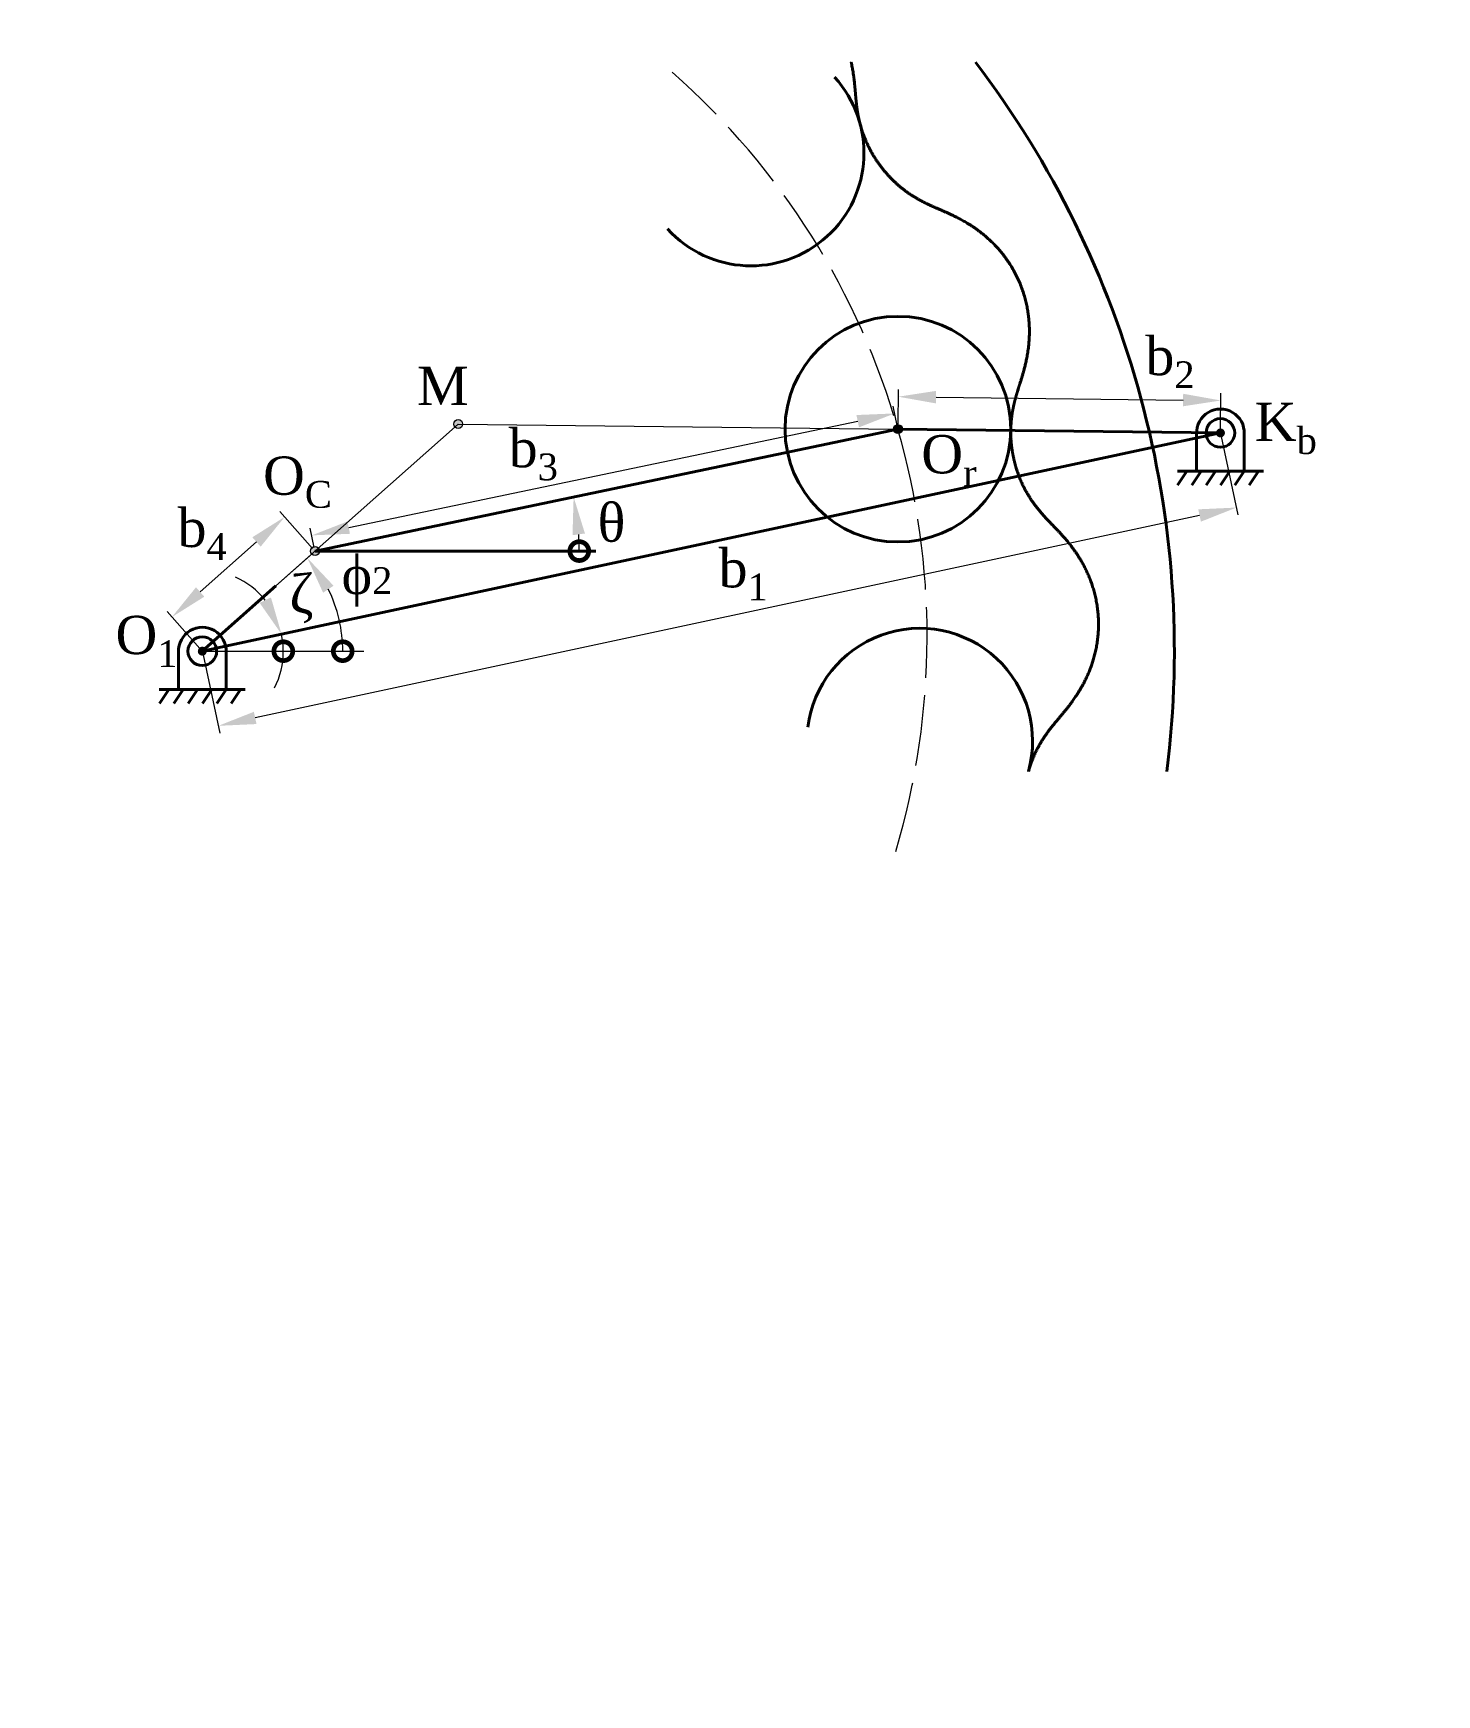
# Model space of a CAD drawing. Header units: millimetres. Extents: x -627 to 1823, y -1195 to 1759.
# Drawn here: x -106.7 to 131.5, y -507 to -224.9 of the extents above; entities that cross this region are included whole.
import ezdxf

# ---------------------------------------------------------------- set-up
doc = ezdxf.new("R2010")
doc.units = ezdxf.units.MM
doc.linetypes.add('ACAD_ISO02W100', pattern=[15, 12, -3])
doc.layers.add('DIM', color=7, linetype='Continuous', lineweight=20)
doc.layers.add('PROFILE', color=7, linetype='Continuous', lineweight=50)
doc.styles.get("Standard").update_dxf_attribs({"font": 'arial.ttf'})
doc.styles.add('可註解', font='arial.ttf')
doc.dimstyles.new('凸輪專題用', dxfattribs={"dimtxt": 2.5, "dimasz": 8, "dimexe": 1.25, "dimexo": 0.625, "dimtad": 1, "dimtxsty": 'Standard', "dimcen": 0, "dimadec": 0, "dimazin": 0, "dimtfac": 1, "dimtmove": 0, "dimatfit": 3, "dimfxl": 1, "dimarcsym": 0})

# ---------------------------------------------------------------- blocks, each defined once
blk = doc.blocks.new('_DotSmall')
at = {"color": 0, "linetype": 'ByBlock', "const_width": 0.5}
blk.add_lwpolyline([(-0.0625, 0, 1), (0.0625, 0, 1)], format="xyb", close=True, dxfattribs=at)
blk = doc.blocks.new('*D42')
at = {"layer": 'Defpoints', "color": 0, "transparency": 16777216}
for p in [(-285.69, -96.96), (-295.19, -112.41), (-317.58, -123.62), (-317.58, -123.62), (-189.58, -123.62)]:
    blk.add_point(p, dxfattribs=at)
at = {"layer": 'DIM', "color": 0, "lineweight": -2, "transparency": 16777216}
blk.add_arc((-317.58, -123.62), 25.04, 0, 25.2136, dxfattribs=at)
at = {"layer": 'DIM', "color": 0, "transparency": 16777216}
blk.add_solid([(-295.82, -113.53), (-294.03, -112.38), (-298.37, -107.56)], dxfattribs=at)
at = {"layer": 'DIM', "color": 0, "lineweight": -2, "transparency": 16777216, "xscale": 6.4, "yscale": 6.4, "zscale": 6.4, "rotation": 270}
blk.add_blockref('_DotSmall', (-292.54, -123.62), dxfattribs=at)
blk = doc.blocks.new('*D84')
at = {"layer": 'Defpoints', "color": 0, "transparency": 16777216}
for p in [(-297.41, -311.37), (-306.91, -326.82), (-329.3, -338.03), (-329.3, -338.03), (-201.3, -338.03)]:
    blk.add_point(p, dxfattribs=at)
at = {"layer": 'DIM', "color": 0, "lineweight": -2, "transparency": 16777216}
blk.add_arc((-329.3, -338.03), 25.04, 0, 25.2136, dxfattribs=at)
at = {"layer": 'DIM', "color": 0, "transparency": 16777216}
blk.add_solid([(-307.54, -327.93), (-305.74, -326.79), (-310.08, -321.96)], dxfattribs=at)
at = {"layer": 'DIM', "color": 0, "lineweight": -2, "transparency": 16777216, "xscale": 6.4, "yscale": 6.4, "zscale": 6.4, "rotation": 270.0000000000001}
blk.add_blockref('_DotSmall', (-304.26, -338.03), dxfattribs=at)
blk = doc.blocks.new('*D86')
at = {"layer": 'Defpoints', "color": 0, "transparency": 16777216}
for p in [(-273.09, -291.04), (-264.25, -297.61), (-297.41, -311.37), (-297.41, -311.37), (-199.5, -332.51)]:
    blk.add_point(p, dxfattribs=at)
at = {"layer": 'DIM', "color": 0, "lineweight": -2, "transparency": 16777216}
blk.add_line((-272.61, -290.64), (-268.91, -287.54), dxfattribs=at)
blk.add_arc((-297.41, -311.37), 35.9, 347.8121, 29.6673, dxfattribs=at)
at = {"layer": 'DIM', "color": 0, "transparency": 16777216}
blk.add_solid([(-267.1, -294.21), (-265.34, -292.99), (-269.87, -288.34)], dxfattribs=at)
at = {"layer": 'DIM', "color": 0, "lineweight": -2, "transparency": 16777216, "xscale": 6.4, "yscale": 6.4, "zscale": 6.4, "rotation": 257.8121147853838}
blk.add_blockref('_DotSmall', (-262.32, -318.95), dxfattribs=at)
blk = doc.blocks.new('*D96')
at = {"layer": 'Defpoints', "color": 0, "transparency": 16777216}
for p in [(-65.55, -318.74), (-54.87, -324.1), (-78.01, -329.81), (-78.01, -329.81), (-50.62, -329.81)]:
    blk.add_point(p, dxfattribs=at)
at = {"layer": 'DIM', "color": 0, "lineweight": -2, "transparency": 16777216}
blk.add_line((-65.08, -318.32), (-59.26, -313.15), dxfattribs=at)
blk.add_arc((-78.01, -329.81), 23.83, 360, 26.1821, dxfattribs=at)
at = {"layer": 'DIM', "color": 0, "transparency": 16777216}
blk.add_solid([(-57.51, -319.89), (-55.74, -318.7), (-60.19, -313.98)], dxfattribs=at)
at = {"layer": 'DIM', "color": 0, "lineweight": -2, "transparency": 16777216, "xscale": 6.4, "yscale": 6.4, "zscale": 6.4, "rotation": 269.9999999999999}
blk.add_blockref('_DotSmall', (-54.18, -329.81), dxfattribs=at)
blk = doc.blocks.new('*D111')
at = {"layer": 'Defpoints', "color": 0, "transparency": 16777216}
for p in [(94.75, -292.76), (-78.01, -329.81), (-78.01, -329.81), (-64.29, -328.84), (-50.62, -329.81)]:
    blk.add_point(p, dxfattribs=at)
at = {"layer": 'DIM', "color": 0, "lineweight": -2, "transparency": 16777216}
for start, end in [(39.0115, 65.9197), (360, 12.1034), (333.0919, 360)]:
    blk.add_arc((-78.01, -329.81), 13.75, start, end, dxfattribs=at)
at = {"layer": 'DIM', "color": 0, "transparency": 16777216}
blk.add_solid([(-66.36, -320.69), (-68.28, -321.61), (-64.56, -326.93)], dxfattribs=at)
at = {"layer": 'DIM', "color": 0, "lineweight": -2, "transparency": 16777216, "xscale": 6.4, "yscale": 6.4, "zscale": 6.4, "rotation": 89.99999999999997}
blk.add_blockref('_DotSmall', (-64.26, -329.81), dxfattribs=at)
blk = doc.blocks.new('*D112')
at = {"layer": 'Defpoints', "color": 0, "transparency": 16777216}
for p in [(94.75, -292.76), (-78.01, -329.81), (-75.29, -342.48)]:
    blk.add_point(p, dxfattribs=at)
at = {"layer": 'DIM', "color": 0, "lineweight": -2, "transparency": 16777216}
for p, q in [((94.89, -293.37), (97.73, -306.66)), ((91.21, -306.78), (-69.03, -341.14)), ((-77.88, -330.42), (-75.03, -343.7))]:
    blk.add_line(p, q, dxfattribs=at)
at = {"layer": 'DIM', "color": 0, "transparency": 16777216}
for points in [[(90.99, -305.73), (91.44, -307.82), (97.47, -305.43)], [(-69.26, -340.1), (-68.81, -342.18), (-75.29, -342.48)]]:
    blk.add_solid(points, dxfattribs=at)
blk = doc.blocks.new('*D113')
at = {"layer": 'Defpoints', "color": 0, "transparency": 16777216}
for p in [(94.82, -287.25), (40.03, -292.12), (94.75, -292.76)]:
    blk.add_point(p, dxfattribs=at)
at = {"layer": 'DIM', "color": 0, "lineweight": -2, "transparency": 16777216}
for p, q in [((40.04, -291.49), (40.11, -285.36)), ((46.49, -286.69), (88.42, -287.18)), ((94.76, -292.14), (94.83, -286))]:
    blk.add_line(p, q, dxfattribs=at)
at = {"layer": 'DIM', "color": 0, "transparency": 16777216}
for points in [[(46.5, -285.62), (46.48, -287.75), (40.09, -286.61)], [(88.43, -286.11), (88.41, -288.24), (94.82, -287.25)]]:
    blk.add_solid(points, dxfattribs=at)
blk = doc.blocks.new('*D132')
at = {"layer": 'Defpoints', "color": 0, "transparency": 16777216}
for p in [(549.04, -148.42), (596.41, -185.47), (492.84, -195.41), (620.84, -195.41), (620.84, -195.41)]:
    blk.add_point(p, dxfattribs=at)
at = {"layer": 'DIM', "color": 0, "lineweight": -2, "transparency": 16777216}
blk.add_arc((620.84, -195.41), 26.37, 155.4977, 180, dxfattribs=at)
at = {"layer": 'DIM', "color": 0, "transparency": 16777216}
blk.add_solid([(596.26, -184.15), (597.43, -184.8), (598.78, -180.97)], dxfattribs=at)
at = {"layer": 'DIM', "color": 0, "lineweight": -2, "transparency": 16777216, "xscale": 4, "yscale": 4, "zscale": 4, "rotation": 270}
blk.add_blockref('_DotSmall', (594.47, -195.41), dxfattribs=at)
blk = doc.blocks.new('*D133')
at = {"layer": 'Defpoints', "color": 0, "transparency": 16777216}
for p in [(524.73, -168.75), (524.73, -168.75), (548.73, -168.75), (546.84, -170.69), (580.6, -183.81)]:
    blk.add_point(p, dxfattribs=at)
at = {"layer": 'PROFILE', "color": 0, "lineweight": -2, "transparency": 16777216}
blk.add_arc((524.73, -168.75), 22.2, 355.2537, 360, dxfattribs=at)
at = {"layer": 'PROFILE', "color": 0, "transparency": 16777216}
blk.add_solid([(547.5, -170.7), (546.19, -170.47), (546.16, -174.53)], dxfattribs=at)
at = {"layer": 'PROFILE', "color": 0, "lineweight": -2, "transparency": 16777216, "xscale": 4, "yscale": 4, "zscale": 4, "rotation": 89.99999999999993}
blk.add_blockref('_DotSmall', (546.92, -168.75), dxfattribs=at)
blk = doc.blocks.new('*D141')
at = {"layer": 'Defpoints', "color": 0, "transparency": 16777216}
for p in [(570.36, -295.06), (559.36, -304.25), (567.8, -302.35), (521.14, -336.21), (634.1, -370.76)]:
    blk.add_point(p, dxfattribs=at)
at = {"layer": 'DIM', "color": 0, "lineweight": -2, "transparency": 16777216}
blk.add_arc((559.36, -304.25), 8.65, 318.3366, 13.148, dxfattribs=at)
at = {"layer": 'DIM', "color": 0, "transparency": 16777216}
blk.add_solid([(567.19, -302.58), (568.38, -301.99), (566, -298.71)], dxfattribs=at)
at = {"layer": 'DIM', "color": 0, "lineweight": -2, "transparency": 16777216, "xscale": 4, "yscale": 4, "zscale": 4, "rotation": 228.3365734156089}
blk.add_blockref('_DotSmall', (565.82, -310), dxfattribs=at)
blk = doc.blocks.new('*D142')
at = {"layer": 'Defpoints', "color": 0, "transparency": 16777216}
for p in [(559.36, -304.25), (521.14, -336.21), (594.91, -342.37), (619.04, -357.36), (634.1, -370.76)]:
    blk.add_point(p, dxfattribs=at)
at = {"layer": 'DIM', "color": 0, "lineweight": -2, "transparency": 16777216}
blk.add_arc((619.04, -357.36), 28.4, 146.4117, 167.8121, dxfattribs=at)
at = {"layer": 'DIM', "color": 0, "transparency": 16777216}
blk.add_solid([(594.85, -341.23), (595.91, -342.05), (597.82, -338.47)], dxfattribs=at)
at = {"layer": 'DIM', "color": 0, "lineweight": -2, "transparency": 16777216, "xscale": 4, "yscale": 4, "zscale": 4, "rotation": 257.8121147853805}
blk.add_blockref('_DotSmall', (591.28, -351.36), dxfattribs=at)
blk = doc.blocks.new('*D143')
at = {"layer": 'Defpoints', "color": 0, "transparency": 16777216}
for p in [(521.14, -336.21), (521.14, -336.21), (550.73, -338.31), (562.94, -336.21), (619.04, -357.36)]:
    blk.add_point(p, dxfattribs=at)
at = {"layer": 'PROFILE', "color": 0, "lineweight": -2, "transparency": 16777216}
blk.add_arc((521.14, -336.21), 29.67, 355.5422, 0, dxfattribs=at)
at = {"layer": 'PROFILE', "color": 0, "transparency": 16777216}
blk.add_solid([(551.38, -338.61), (550.06, -338.42), (550.14, -342.47)], dxfattribs=at)
at = {"layer": 'PROFILE', "color": 0, "lineweight": -2, "transparency": 16777216, "xscale": 4, "yscale": 4, "zscale": 4, "rotation": 90}
blk.add_blockref('_DotSmall', (550.81, -336.21), dxfattribs=at)
blk = doc.blocks.new('*D159')
at = {"layer": 'Defpoints', "color": 0, "transparency": 16777216}
for p in [(-285.69, -96.96), (-295.19, -112.41), (-317.58, -123.62), (-317.58, -123.62), (-189.58, -123.62)]:
    blk.add_point(p, dxfattribs=at)
at = {"layer": 'DIM', "color": 0, "lineweight": -2, "transparency": 16777216}
blk.add_arc((-317.58, -123.62), 25.04, 0, 25.2136, dxfattribs=at)
at = {"layer": 'DIM', "color": 0, "transparency": 16777216}
blk.add_solid([(-295.82, -113.53), (-294.03, -112.38), (-298.37, -107.56)], dxfattribs=at)
at = {"layer": 'DIM', "color": 0, "lineweight": -2, "transparency": 16777216, "xscale": 6.4, "yscale": 6.4, "zscale": 6.4, "rotation": 270}
blk.add_blockref('_DotSmall', (-292.54, -123.62), dxfattribs=at)
blk = doc.blocks.new('*D183')
at = {"layer": 'Defpoints', "color": 0, "transparency": 16777216}
for p in [(-303.06, -461.4), (-320.33, -480.74), (-334.95, -488.06), (-334.95, -488.06), (-206.95, -488.06)]:
    blk.add_point(p, dxfattribs=at)
at = {"layer": 'DIM', "color": 0, "lineweight": -2, "transparency": 16777216}
blk.add_arc((-334.95, -488.06), 16.35, 0, 17.3291, dxfattribs=at)
at = {"layer": 'DIM', "color": 0, "transparency": 16777216}
blk.add_solid([(-320.28, -483.7), (-318.4, -482.68), (-322.41, -477.57)], dxfattribs=at)
at = {"layer": 'DIM', "color": 0, "lineweight": -2, "transparency": 16777216, "xscale": 6.4, "yscale": 6.4, "zscale": 6.4, "rotation": 270.0000000000001}
blk.add_blockref('_DotSmall', (-318.6, -488.06), dxfattribs=at)
blk = doc.blocks.new('*D186')
at = {"layer": 'Defpoints', "color": 0, "transparency": 16777216}
for p in [(-261.93, -427.02), (-273.1, -447.72), (-303.06, -461.4), (-303.06, -461.4), (-206.06, -471.86)]:
    blk.add_point(p, dxfattribs=at)
at = {"layer": 'DIM', "color": 0, "lineweight": -2, "transparency": 16777216}
blk.add_arc((-303.06, -461.4), 32.94, 353.8456, 28.7454, dxfattribs=at)
at = {"layer": 'DIM', "color": 0, "transparency": 16777216}
blk.add_solid([(-275.07, -446.17), (-273.31, -444.96), (-277.8, -440.28)], dxfattribs=at)
at = {"layer": 'DIM', "color": 0, "lineweight": -2, "transparency": 16777216, "xscale": 6.4, "yscale": 6.4, "zscale": 6.4, "rotation": 263.8456486269701}
blk.add_blockref('_DotSmall', (-270.32, -464.94), dxfattribs=at)
blk = doc.blocks.new('*D191')
at = {"layer": 'Defpoints', "color": 0, "transparency": 16777216}
for p in [(-252.57, -419.19), (-261.43, -426.6), (-261.43, -426.6), (-252.38, -428.67), (-206.06, -471.86)]:
    blk.add_point(p, dxfattribs=at)
at = {"layer": 'DIM', "color": 0, "lineweight": -2, "transparency": 16777216}
blk.add_arc((-261.43, -426.6), 9.29, 320.7373, 359.5981, dxfattribs=at)
at = {"layer": 'DIM', "color": 0, "transparency": 16777216}
blk.add_solid([(-253.15, -427.02), (-251.14, -426.3), (-254.31, -420.64)], dxfattribs=at)
at = {"layer": 'DIM', "color": 0, "lineweight": -2, "transparency": 16777216, "xscale": 6.4, "yscale": 6.4, "zscale": 6.4, "rotation": 230.7373248420033}
blk.add_blockref('_DotSmall', (-254.24, -432.48), dxfattribs=at)
blk = doc.blocks.new('*D196')
at = {"layer": 'Defpoints', "color": 0, "transparency": 16777216}
for p in [(-64.03, -307.02), (-58.88, -312.82), (-78.01, -329.81)]:
    blk.add_point(p, dxfattribs=at)
at = {"layer": 'DIM', "color": 0, "lineweight": -2, "transparency": 16777216}
for p, q in [((-59.29, -312.35), (-64.86, -306.08)), ((-78.38, -319.76), (-68.82, -311.27)), ((-78.42, -329.34), (-83.99, -323.08))]:
    blk.add_line(p, q, dxfattribs=at)
at = {"layer": 'DIM', "color": 0, "transparency": 16777216}
for points in [[(-69.52, -310.47), (-68.11, -312.07), (-64.03, -307.02)], [(-79.08, -318.96), (-77.67, -320.56), (-83.16, -324.01)]]:
    blk.add_solid(points, dxfattribs=at)
blk = doc.blocks.new('*D197')
at = {"layer": 'Defpoints', "color": 0, "transparency": 16777216}
for p in [(39.47, -289.45), (40.03, -292.12), (-58.88, -312.82)]:
    blk.add_point(p, dxfattribs=at)
at = {"layer": 'DIM', "color": 0, "lineweight": -2, "transparency": 16777216}
for p, q in [((39.9, -291.51), (39.21, -288.23)), ((-53.17, -308.84), (33.21, -290.76)), ((-59.01, -312.21), (-59.69, -308.93))]:
    blk.add_line(p, q, dxfattribs=at)
at = {"layer": 'DIM', "color": 0, "transparency": 16777216}
for points in [[(32.99, -289.72), (33.42, -291.81), (39.47, -289.45)], [(-53.39, -307.79), (-52.95, -309.88), (-59.44, -310.15)]]:
    blk.add_solid(points, dxfattribs=at)
blk = doc.blocks.new('*D198')
at = {"layer": 'Defpoints', "color": 0, "transparency": 16777216}
for p in [(40.03, -292.12), (-14.15, -309.74), (-58.88, -312.82), (-58.88, -312.82), (-11.22, -312.82)]:
    blk.add_point(p, dxfattribs=at)
at = {"layer": 'DIM', "color": 0, "lineweight": -2, "transparency": 16777216}
blk.add_arc((-58.88, -312.82), 44.83, 0, 3.6337, dxfattribs=at)
at = {"layer": 'DIM', "color": 0, "transparency": 16777216}
blk.add_solid([(-15.19, -310.12), (-13.08, -309.83), (-15, -303.63)], dxfattribs=at)
at = {"layer": 'DIM', "color": 0, "lineweight": -2, "transparency": 16777216, "xscale": 6.4, "yscale": 6.4, "zscale": 6.4, "rotation": 270.0000000000001}
blk.add_blockref('_DotSmall', (-14.04, -312.82), dxfattribs=at)
blk = doc.blocks.new('*D200')
at = {"layer": 'Defpoints', "color": 0, "transparency": 16777216}
for p in [(777.51, -304.03), (811.4, -337.76), (735.88, -338.84), (832.89, -349.3), (832.89, -349.3)]:
    blk.add_point(p, dxfattribs=at)
at = {"layer": 'PROFILE', "color": 0, "lineweight": -2, "transparency": 16777216}
blk.add_arc((832.89, -349.3), 24.39, 155.8177, 173.8456, dxfattribs=at)
at = {"layer": 'PROFILE', "color": 0, "transparency": 16777216}
blk.add_solid([(809.74, -338.75), (811.55, -339.87), (814.01, -333.86)], dxfattribs=at)
at = {"layer": 'PROFILE', "color": 0, "lineweight": -2, "transparency": 16777216, "xscale": 6.4, "yscale": 6.4, "zscale": 6.4, "rotation": 263.8456486269702}
blk.add_blockref('_DotSmall', (808.64, -346.68), dxfattribs=at)
blk = doc.blocks.new('*D203')
at = {"layer": 'Defpoints', "color": 0, "transparency": 16777216}
for p in [(1121.01, -297.19), (1148.83, -334.42), (1176.39, -342.46), (1191.99, -355.22), (1047.49, -358.66)]:
    blk.add_point(p, dxfattribs=at)
at = {"layer": 'DIM', "color": 0, "lineweight": -2, "transparency": 16777216}
blk.add_arc((1191.99, -355.22), 47.91, 150.3161, 171.7866, dxfattribs=at)
at = {"layer": 'DIM', "color": 0, "transparency": 16777216}
for points in [[(1149.27, -330.74), (1151.47, -332.25), (1154.9, -324.9)], [(1145.91, -348.45), (1143.24, -348.29), (1144.1, -356.36)]]:
    blk.add_solid(points, dxfattribs=at)

msp = doc.modelspace()

# ---------------------------------------------------------------- hatches: boundary and pattern name
at = {"layer": 'DIM'}
h = msp.add_hatch(color=256, dxfattribs=at)
h.dxf.hatch_style = 1
h.paths.add_polyline_path([(-58.311, -312.313, 0.6897584), (-59.639, -312.817, 0.1836012), (-59.447, -313.322)])
h.paths.add_polyline_path([(-58.119, -312.817), (-58.879, -312.817), (-59.447, -313.322, 0.6897584)])
h.paths.add_polyline_path([(-58.311, -312.313), (-58.879, -312.817), (-58.135, -312.662, 0.1307438)])
h.paths.add_polyline_path([(-58.135, -312.662), (-58.879, -312.817), (-58.119, -312.817, 0.0516183)])
h.paths.add_polyline_path([(-35.352, -291.243, 0.1836012), (-35.16, -291.747), (-34.592, -291.243), (-33.832, -291.252, 1.0058919)])
h.paths.add_polyline_path([(-33.832, -291.252), (-34.592, -291.243), (-35.16, -291.747, 0.6854324)])
h = msp.add_hatch(color=256, dxfattribs=at)
h.dxf.hatch_style = 1
h.paths.add_polyline_path([(39.816, -291.389, -0.0014881), (40.028, -292.119), (40.788, -292.128, 0.0029373), (40.788, -292.119, 0.499511)])
h.paths.add_polyline_path([(39.816, -291.389, 0.3305069), (39.268, -292.11), (40.028, -292.119, 0.0014881)])
h.paths.add_polyline_path([(40.028, -292.119), (39.291, -292.305, 0.4228163), (40.235, -292.851, 0.0014881)])
h.paths.add_polyline_path([(40.028, -292.119), (39.268, -292.11, 0.0029373), (39.268, -292.119, 0.0618272), (39.291, -292.305)])
h.paths.add_polyline_path([(40.788, -292.128), (40.028, -292.119, -0.0014881), (40.235, -292.851, 0.3321583)])
h = msp.add_hatch(color=256, dxfattribs=at)
h.dxf.hatch_style = 1
h.paths.add_polyline_path([(94.542, -292.032, -0.0014881), (94.754, -292.762), (95.514, -292.771, 0.0029373), (95.514, -292.762, 0.499511)])
h.paths.add_polyline_path([(94.542, -292.032, 0.3305069), (93.994, -292.753), (94.754, -292.762, 0.0014881)])
h.paths.add_polyline_path([(94.754, -292.762), (94.017, -292.948, 0.4228163), (94.961, -293.494, 0.0014881)])
h.paths.add_polyline_path([(94.754, -292.762), (93.994, -292.753, 0.0029373), (93.994, -292.762, 0.0618272), (94.017, -292.948)])
h.paths.add_polyline_path([(95.514, -292.771), (94.754, -292.762, -0.0014881), (94.961, -293.494, 0.3321583)])
h = msp.add_hatch(dxfattribs=at)
h.set_pattern_fill('ANGLE', color=256)
h.set_pattern_definition([(0, (0, 0), (0, 6.985), [5.08, -1.905]), (90, (0, 0), (-6.985, 4e-16), [5.08, -1.905])])
h.paths.add_polyline_path([(-64.977, -318.234, 0.6897584), (-66.305, -318.739, 0.1836012), (-66.113, -319.244), (-65.545, -318.739)])
h.paths.add_polyline_path([(-64.977, -318.234), (-65.545, -318.739), (-64.808, -318.553, 0.1204072)])
h.paths.add_polyline_path([(-64.808, -318.553), (-65.545, -318.739), (-64.785, -318.739, 0.0618272)])
h.paths.add_polyline_path([(-64.785, -318.739), (-65.545, -318.739), (-66.113, -319.244, 0.6897584)])
h = msp.add_hatch(color=256, dxfattribs=at)
h.dxf.hatch_style = 1
h.paths.add_polyline_path([(-78.22, -329.08, -0.0014881), (-78.009, -329.81), (-77.249, -329.819, 0.0029373), (-77.249, -329.81, 0.499511)])
h.paths.add_polyline_path([(-78.22, -329.08, 0.3305069), (-78.769, -329.801), (-78.009, -329.81, 0.0014881)])
h.paths.add_polyline_path([(-78.009, -329.81), (-78.746, -329.996, 0.4228163), (-77.801, -330.541, 0.0014881)])
h.paths.add_polyline_path([(-78.009, -329.81), (-78.769, -329.801, 0.0029373), (-78.769, -329.81, 0.0618272), (-78.746, -329.996)])
h.paths.add_polyline_path([(-77.249, -329.819), (-78.009, -329.81, -0.0014881), (-77.801, -330.541, 0.3321583)])

# ---------------------------------------------------------------- linework, layer by layer
for p, q in [((-65.545, -318.739), (-34.592, -291.243)), ((-34.592, -291.243), (40.028, -292.119)), ((-78.009, -329.81), (-50.62, -329.81))]:
    msp.add_line(p, q, dxfattribs=at)
for centre in [(-34.592, -291.243), (40.028, -292.119), (-58.879, -312.817)]:
    msp.add_circle(centre, 0.76, dxfattribs=at)
at = {"layer": 'DIM', "linetype": 'ACAD_ISO02W100'}
msp.add_arc((-82.706, -327.313), 127.68, 343.39756, 48.60244, dxfattribs=at)
at = {"layer": 'PROFILE'}
for p, q in [((94.754, -292.762), (-78.009, -329.81)), ((-58.879, -312.817), (40.028, -292.119)), ((40.028, -292.119), (94.754, -292.762)), ((90.701, -292.762), (90.701, -299.248)), ((98.807, -299.248), (98.807, -292.762)), ((87.458, -299.248), (102.05, -299.248)), ((89.075, -299.248), (87.479, -301.649)), ((91.507, -299.248), (89.911, -301.649)), ((93.939, -299.248), (92.343, -301.649)), ((96.371, -299.248), (94.775, -301.649)), ((98.803, -299.248), (97.207, -301.649)), ((101.235, -299.248), (99.639, -301.649)), ((-58.879, -312.817), (-11.22, -312.817)), ((-78.009, -329.81), (-65.545, -318.739)), ((-82.062, -329.81), (-82.062, -336.296)), ((-73.955, -336.296), (-73.955, -329.81)), ((-85.305, -336.296), (-70.713, -336.296)), ((-83.688, -336.296), (-85.283, -338.697)), ((-81.256, -336.296), (-82.851, -338.697)), ((-78.824, -336.296), (-80.419, -338.697)), ((-76.392, -336.296), (-77.987, -338.697)), ((-73.96, -336.296), (-75.555, -338.697)), ((-71.528, -336.296), (-73.123, -338.697))]:
    msp.add_line(p, q, dxfattribs=at)
for centre, radius in [((40.028, -292.119), 19.152), ((94.754, -292.762), 2.432), ((-78.009, -329.81), 2.432)]:
    msp.add_circle(centre, radius, dxfattribs=at)
for centre, radius, start, end in [((-78.009, -329.81), 164.946, 352.88359, 37.31953), ((15.102, -245.242), 19.152, 222.24743, 42.24743), ((94.754, -292.762), 4.053, 358.13818, 181.86182), ((-78.009, -329.81), 4.053, 358.13818, 181.86182), ((43.731, -345.082), 19.152, 344.36254, 172.84972)]:
    msp.add_arc(centre, radius, start, end, dxfattribs=at)
msp.add_open_spline([(62.174, -350.245), (62.19, -350.188), (62.223, -350.073), (62.275, -349.898), (62.329, -349.721), (62.384, -349.545), (62.441, -349.371), (62.499, -349.197), (62.558, -349.025), (62.618, -348.854), (62.68, -348.684), (62.743, -348.516), (62.807, -348.349), (62.872, -348.184), (62.938, -348.02), (63.005, -347.857), (63.073, -347.696), (63.142, -347.536), (63.212, -347.378), (63.283, -347.222), (63.355, -347.067), (63.427, -346.914), (63.501, -346.762), (63.575, -346.612), (63.649, -346.464), (63.725, -346.317), (63.801, -346.172), (63.878, -346.029), (63.955, -345.887), (64.033, -345.747), (64.111, -345.608), (64.19, -345.471), (64.269, -345.336), (64.349, -345.202), (64.43, -345.07), (64.51, -344.939), (64.591, -344.809), (64.673, -344.681), (64.755, -344.555), (64.837, -344.429), (64.92, -344.305), (65.003, -344.182), (65.086, -344.06), (65.17, -343.94), (65.255, -343.82), (65.34, -343.701), (65.425, -343.583), (65.511, -343.466), (65.598, -343.349), (65.685, -343.232), (65.773, -343.116), (65.862, -343), (65.952, -342.884), (66.043, -342.768), (66.135, -342.652), (66.228, -342.535), (66.322, -342.417), (66.418, -342.299), (66.516, -342.179), (66.616, -342.058), (66.717, -341.935), (66.821, -341.81), (66.927, -341.682), (67.036, -341.552), (67.148, -341.419), (67.263, -341.282), (67.381, -341.14), (67.503, -340.995), (67.63, -340.844), (67.761, -340.687), (67.897, -340.524), (68.039, -340.354), (68.186, -340.175), (68.339, -339.988), (68.499, -339.79), (68.667, -339.581), (68.841, -339.36), (69.024, -339.126), (69.215, -338.876), (69.415, -338.609), (69.625, -338.324), (69.843, -338.018), (70.071, -337.689), (70.309, -337.335), (70.556, -336.954), (70.812, -336.543), (71.076, -336.1), (71.347, -335.621), (71.624, -335.103), (71.904, -334.545), (72.184, -333.943), (72.463, -333.296), (72.734, -332.601), (72.995, -331.859), (73.24, -331.069), (73.464, -330.232), (73.66, -329.352), (73.824, -328.433), (73.949, -327.48), (74.032, -326.501), (74.069, -325.505), (74.059, -324.5), (73.999, -323.497), (73.893, -322.505), (73.742, -321.535), (73.55, -320.593), (73.323, -319.687), (73.065, -318.823), (72.784, -318.004), (72.484, -317.233), (72.172, -316.511), (71.853, -315.837), (71.53, -315.211), (71.208, -314.63), (70.89, -314.093), (70.578, -313.596), (70.274, -313.137), (69.98, -312.712), (69.696, -312.32), (69.423, -311.957), (69.161, -311.621), (68.911, -311.309), (68.671, -311.019), (68.443, -310.749), (68.224, -310.497), (68.016, -310.261), (67.817, -310.04), (67.628, -309.831), (67.446, -309.635), (67.273, -309.449), (67.107, -309.273), (66.947, -309.105), (66.795, -308.945), (66.647, -308.791), (66.506, -308.644), (66.369, -308.503), (66.237, -308.366), (66.108, -308.233), (65.984, -308.105), (65.863, -307.98), (65.746, -307.857), (65.631, -307.737), (65.519, -307.62), (65.409, -307.504), (65.301, -307.39), (65.195, -307.278), (65.091, -307.166), (64.989, -307.055), (64.888, -306.945), (64.788, -306.835), (64.689, -306.726), (64.592, -306.617), (64.495, -306.507), (64.399, -306.397), (64.304, -306.287), (64.209, -306.177), (64.115, -306.066), (64.022, -305.954), (63.929, -305.841), (63.836, -305.728), (63.744, -305.613), (63.652, -305.497), (63.56, -305.381), (63.469, -305.263), (63.378, -305.143), (63.288, -305.023), (63.198, -304.901), (63.108, -304.777), (63.018, -304.652), (62.929, -304.526), (62.84, -304.398), (62.751, -304.268), (62.663, -304.137), (62.575, -304.004), (62.488, -303.87), (62.401, -303.734), (62.314, -303.596), (62.228, -303.457), (62.143, -303.316), (62.058, -303.173), (61.973, -303.028), (61.89, -302.882), (61.807, -302.735), (61.724, -302.585), (61.643, -302.434), (61.562, -302.281), (61.482, -302.127), (61.402, -301.971), (61.324, -301.814), (61.247, -301.654), (61.17, -301.494), (61.095, -301.332), (61.02, -301.168), (60.947, -301.003), (60.875, -300.837), (60.804, -300.669), (60.734, -300.5), (60.665, -300.33), (60.598, -300.158), (60.532, -299.986), (60.467, -299.812), (60.404, -299.637), (60.342, -299.461), (60.281, -299.283), (60.222, -299.105), (60.164, -298.926), (60.108, -298.747), (60.053, -298.566), (60, -298.385), (59.948, -298.202), (59.898, -298.02), (59.85, -297.836), (59.803, -297.652), (59.758, -297.468), (59.714, -297.283), (59.672, -297.098), (59.632, -296.913), (59.594, -296.727), (59.557, -296.541), (59.522, -296.355), (59.489, -296.169), (59.457, -295.983), (59.427, -295.797), (59.399, -295.611), (59.372, -295.425), (59.348, -295.24), (59.325, -295.054), (59.303, -294.869), (59.284, -294.685), (59.266, -294.501), (59.25, -294.317), (59.235, -294.134), (59.222, -293.952), (59.211, -293.77), (59.201, -293.589), (59.193, -293.408), (59.187, -293.229), (59.182, -293.05), (59.179, -292.872), (59.177, -292.696), (59.177, -292.52), (59.178, -292.345), (59.181, -292.171), (59.185, -291.998), (59.191, -291.827), (59.198, -291.656), (59.206, -291.487), (59.216, -291.319), (59.227, -291.152), (59.239, -290.986), (59.253, -290.822), (59.268, -290.658), (59.284, -290.497), (59.301, -290.336), (59.319, -290.177), (59.339, -290.019), (59.359, -289.862), (59.381, -289.706), (59.403, -289.552), (59.427, -289.399), (59.451, -289.247), (59.476, -289.097), (59.503, -288.947), (59.53, -288.799), (59.558, -288.652), (59.587, -288.505), (59.617, -288.36), (59.647, -288.216), (59.679, -288.072), (59.711, -287.929), (59.744, -287.787), (59.778, -287.645), (59.812, -287.503), (59.847, -287.362), (59.884, -287.221), (59.921, -287.08), (59.958, -286.939), (59.997, -286.798), (60.036, -286.656), (60.077, -286.513), (60.118, -286.369), (60.16, -286.224), (60.204, -286.078), (60.248, -285.93), (60.294, -285.78), (60.34, -285.628), (60.388, -285.472), (60.437, -285.314), (60.488, -285.152), (60.54, -284.986), (60.594, -284.815), (60.65, -284.64), (60.707, -284.458), (60.766, -284.27), (60.828, -284.076), (60.891, -283.873), (60.956, -283.661), (61.024, -283.44), (61.094, -283.208), (61.166, -282.964), (61.241, -282.707), (61.318, -282.436), (61.397, -282.15), (61.478, -281.845), (61.561, -281.522), (61.645, -281.179), (61.73, -280.812), (61.815, -280.421), (61.899, -280.004), (61.981, -279.557), (62.06, -279.08), (62.135, -278.569), (62.202, -278.022), (62.259, -277.438), (62.304, -276.815), (62.333, -276.152), (62.342, -275.447), (62.328, -274.702), (62.285, -273.916), (62.209, -273.093), (62.095, -272.234), (61.94, -271.346), (61.739, -270.434), (61.491, -269.506), (61.193, -268.57), (60.846, -267.635), (60.451, -266.711), (60.012, -265.807), (59.535, -264.931), (59.023, -264.092), (58.486, -263.296), (57.929, -262.546), (57.361, -261.846), (56.788, -261.197), (56.216, -260.599), (55.651, -260.051), (55.098, -259.551), (54.56, -259.096), (54.041, -258.683), (53.541, -258.308), (53.063, -257.968), (52.606, -257.66), (52.172, -257.381), (51.759, -257.127), (51.368, -256.897), (50.998, -256.686), (50.647, -256.494), (50.315, -256.318), (50, -256.156), (49.702, -256.006), (49.42, -255.868), (49.151, -255.739), (48.896, -255.62), (48.653, -255.507), (48.422, -255.402), (48.201, -255.303), (47.99, -255.209), (47.787, -255.119), (47.593, -255.034), (47.405, -254.952), (47.225, -254.874), (47.05, -254.798), (46.881, -254.725), (46.717, -254.653), (46.557, -254.584), (46.402, -254.516), (46.25, -254.449), (46.101, -254.383), (45.956, -254.319), (45.813, -254.255), (45.672, -254.191), (45.533, -254.128), (45.396, -254.065), (45.26, -254.001), (45.126, -253.938), (44.993, -253.875), (44.861, -253.811), (44.73, -253.747), (44.599, -253.683), (44.469, -253.617), (44.339, -253.551), (44.21, -253.485), (44.081, -253.417), (43.952, -253.349), (43.823, -253.279), (43.694, -253.209), (43.565, -253.137), (43.435, -253.064), (43.306, -252.99), (43.176, -252.914), (43.047, -252.838), (42.916, -252.759), (42.786, -252.68), (42.656, -252.599), (42.525, -252.516), (42.394, -252.432), (42.262, -252.346), (42.13, -252.259), (41.998, -252.17), (41.866, -252.079), (41.734, -251.986), (41.601, -251.892), (41.468, -251.796), (41.335, -251.699), (41.202, -251.599), (41.069, -251.498), (40.936, -251.395), (40.802, -251.291), (40.669, -251.184), (40.536, -251.076), (40.403, -250.966), (40.27, -250.854), (40.137, -250.74), (40.004, -250.624), (39.872, -250.507), (39.74, -250.388), (39.608, -250.267), (39.477, -250.144), (39.346, -250.02), (39.215, -249.894), (39.086, -249.766), (38.956, -249.637), (38.828, -249.506), (38.7, -249.373), (38.573, -249.239), (38.446, -249.103), (38.321, -248.965), (38.196, -248.826), (38.072, -248.686), (37.949, -248.544), (37.827, -248.401), (37.707, -248.256), (37.587, -248.11), (37.468, -247.963), (37.351, -247.815), (37.235, -247.665), (37.12, -247.514), (37.006, -247.362), (36.894, -247.209), (36.783, -247.055), (36.674, -246.9), (36.566, -246.744), (36.459, -246.587), (36.354, -246.429), (36.25, -246.271), (36.148, -246.112), (36.048, -245.952), (35.949, -245.792), (35.852, -245.631), (35.756, -245.469), (35.662, -245.307), (35.57, -245.145), (35.48, -244.982), (35.391, -244.819), (35.304, -244.656), (35.219, -244.492), (35.135, -244.329), (35.054, -244.165), (34.974, -244.002), (34.895, -243.838), (34.819, -243.674), (34.744, -243.511), (34.672, -243.348), (34.601, -243.185), (34.531, -243.022), (34.464, -242.86), (34.398, -242.697), (34.334, -242.536), (34.272, -242.375), (34.211, -242.214), (34.153, -242.054), (34.096, -241.894), (34.04, -241.735), (33.987, -241.576), (33.935, -241.419), (33.884, -241.262), (33.835, -241.105), (33.788, -240.95), (33.743, -240.795), (33.699, -240.64), (33.656, -240.487), (33.615, -240.334), (33.575, -240.183), (33.537, -240.031), (33.5, -239.881), (33.465, -239.731), (33.431, -239.583), (33.398, -239.434), (33.366, -239.287), (33.336, -239.14), (33.306, -238.994), (33.278, -238.848), (33.251, -238.703), (33.225, -238.558), (33.2, -238.414), (33.176, -238.27), (33.153, -238.126), (33.131, -237.982), (33.11, -237.838), (33.089, -237.694), (33.069, -237.55), (33.05, -237.405), (33.032, -237.259), (33.014, -237.113), (32.996, -236.966), (32.98, -236.817), (32.963, -236.667), (32.947, -236.515), (32.932, -236.362), (32.916, -236.206), (32.901, -236.047), (32.886, -235.885), (32.871, -235.72), (32.856, -235.551), (32.84, -235.378), (32.825, -235.199), (32.809, -235.016), (32.793, -234.826), (32.775, -234.63), (32.757, -234.427), (32.738, -234.215), (32.718, -233.994), (32.696, -233.764), (32.671, -233.523), (32.645, -233.27), (32.616, -233.004), (32.583, -232.725), (32.546, -232.429), (32.505, -232.117), (32.457, -231.787), (32.404, -231.438), (32.342, -231.067), (32.271, -230.673), (32.189, -230.255), (32.127, -229.965), (32.093, -229.814), (32.093, -229.81)], degree=3, knots=[475.1879425, 475.1879425, 475.1879425, 475.1879425, 475.3033034, 475.4254101, 475.5471141, 475.6683887, 475.7892086, 475.9095507, 476.0293911, 476.1487067, 476.2674757, 476.385676, 476.503287, 476.6202891, 476.7366638, 476.8523924, 476.9674581, 477.0818449, 477.1955384, 477.3085248, 477.4207921, 477.5323287, 477.6431258, 477.7531744, 477.8624693, 477.9710052, 478.078779, 478.1857899, 478.2920391, 478.3975287, 478.5022652, 478.6062555, 478.70951, 478.8120417, 478.9138665, 479.0150031, 479.1154729, 479.215302, 479.3145187, 479.4131565, 479.5112521, 479.6088471, 479.7059873, 479.8027238, 479.8991137, 479.9952187, 480.0911066, 480.1868535, 480.2825406, 480.3782584, 480.4741036, 480.5701839, 480.6666141, 480.7635215, 480.8610435, 480.9593285, 481.0585389, 481.1588508, 481.2604541, 481.3635577, 481.4683853, 481.5751815, 481.6842112, 481.7957619, 481.910145, 482.0276989, 482.1487916, 482.2738228, 482.4032242, 482.5374663, 482.6770591, 482.822556, 482.9745571, 483.1337127, 483.3007269, 483.4763623, 483.6614421, 483.8568544, 484.0635525, 484.282561, 484.5149733, 484.7619522, 485.0247251, 485.3045783, 485.6028467, 485.9208985, 486.2601105, 486.6218394, 487.0073795, 487.4179167, 487.8544608, 488.3177736, 488.8082869, 489.3260094, 489.8704349, 490.4404563, 491.0342983, 491.6494729, 492.2827848, 492.9303747, 493.5878251, 494.2503136, 494.912802, 495.5702524, 496.2178423, 496.8511542, 497.4663288, 498.0601708, 498.6301922, 499.1746177, 499.6923402, 500.1828535, 500.6461663, 501.0827104, 501.4932476, 501.8787878, 502.2405167, 502.5797286, 502.8977805, 503.1960489, 503.4759021, 503.7386749, 503.9856538, 504.2180662, 504.4370746, 504.6437727, 504.839185, 505.0242649, 505.1999002, 505.3669144, 505.5260701, 505.6780711, 505.823568, 505.9631608, 506.0974029, 506.2268043, 506.3518355, 506.4729282, 506.5904821, 506.7048652, 506.816416, 506.9254456, 507.0322419, 507.1370694, 507.240173, 507.3417763, 507.4420883, 507.5412986, 507.6395836, 507.7371056, 507.8340131, 507.9304432, 508.0265235, 508.1223687, 508.2180865, 508.3137737, 508.4095205, 508.5054084, 508.6015134, 508.6979033, 508.7946399, 508.8917801, 508.989375, 509.0874707, 509.1861084, 509.2853252, 509.3851542, 509.485624, 509.5867606, 509.6885854, 509.7911171, 509.8943717, 509.9983619, 510.1030984, 510.208588, 510.3148372, 510.4218481, 510.529622, 510.6381578, 510.7474527, 510.8575014, 510.9682984, 511.079835, 511.1921023, 511.3050888, 511.4187822, 511.5331691, 511.6482347, 511.7639633, 511.880338, 511.9973401, 512.1149511, 512.2331515, 512.3519204, 512.471236, 512.5910764, 512.7114185, 512.8322385, 512.953513, 513.075217, 513.1973237, 513.3198099, 513.4426469, 513.5658096, 513.6892703, 513.813002, 513.9369769, 514.061167, 514.1855436, 514.3100788, 514.434744, 514.559511, 514.6843496, 514.8092319, 514.9341288, 515.059011, 515.1838499, 515.3086167, 515.4332815, 515.5578172, 515.6821939, 515.806384, 515.9303587, 516.0540903, 516.1775509, 516.3007135, 516.4235507, 516.5460365, 516.6681439, 516.7898474, 516.9111221, 517.0319424, 517.1522843, 517.2721248, 517.3914404, 517.510209, 517.6284096, 517.7460204, 517.8630228, 517.9793971, 518.0951259, 518.2101917, 518.3245784, 518.4382718, 518.5512584, 518.663525, 518.7750618, 518.8858588, 518.9959078, 519.1052026, 519.2137382, 519.3215128, 519.4285237, 519.5347724, 519.640262, 519.7449983, 519.8489887, 519.9522438, 520.0547756, 520.1565999, 520.2577362, 520.3582062, 520.4580355, 520.5572525, 520.6558899, 520.7539855, 520.8515805, 520.9487209, 521.0454575, 521.1418468, 521.2379522, 521.3338399, 521.4295867, 521.5252741, 521.6209914, 521.7168373, 521.8129175, 521.9093479, 522.0062551, 522.1037769, 522.2020619, 522.3012721, 522.4015838, 522.5031876, 522.6062911, 522.7111192, 522.8179152, 522.9269446, 523.038495, 523.1528783, 523.2704328, 523.3915257, 523.5165565, 523.6459579, 523.7802002, 523.919793, 524.0652897, 524.2172908, 524.3764463, 524.5434606, 524.7190962, 524.9041762, 525.0995873, 525.3062858, 525.5252947, 525.7577071, 526.0046856, 526.2674586, 526.5473113, 526.8455806, 527.1636319, 527.502844, 527.8645725, 528.2501129, 528.6606503, 529.0971939, 529.5605068, 530.0510206, 530.5687427, 531.1131683, 531.68319, 532.2770313, 532.8922064, 533.5255181, 534.1731078, 534.8305589, 535.4930472, 536.1555357, 536.8129864, 537.4605761, 538.0938876, 538.7090627, 539.3029043, 539.8729261, 540.4173511, 540.9350736, 541.4255869, 541.8889003, 542.3254441, 542.7359808, 543.1215217, 543.4832499, 543.822462, 544.1405136, 544.4387824, 544.718636, 544.9814086, 545.2283871, 545.4607996, 545.6798082, 545.8865064, 546.0819179, 546.2669976, 546.4426334, 546.6096482, 546.7688037, 546.9208042, 547.0663014, 547.2058942, 547.3401365, 547.4695379, 547.5945687, 547.7156617, 547.8332157, 547.9475989, 548.0591491, 548.1681791, 548.2749753, 548.3798026, 548.4829061, 548.5845101, 548.6848219, 548.7840321, 548.8823169, 548.9798389, 549.0767462, 549.1731769, 549.2692572, 549.3651024, 549.4608197, 549.5565068, 549.6522538, 549.7481423, 549.8442472, 549.9406367, 550.0373733, 550.1345138, 550.2321088, 550.3302042, 550.4288422, 550.5280589, 550.6278878, 550.7283578, 550.8294941, 550.9313187, 551.0338505, 551.1371051, 551.2410952, 551.3458322, 551.4513218, 551.5575706, 551.6645815, 551.7723558, 551.8808909, 551.9901859, 552.100235, 552.2110317, 552.3225692, 552.4348355, 552.5478225, 552.6615155, 552.7759028, 552.890968, 553.0066966, 553.1230712, 553.2400732, 553.3576845, 553.475885, 553.5946539, 553.7139698, 553.8338097, 553.954152, 554.0749723, 554.1962463, 554.3179497, 554.4400575, 554.5625433, 554.6853806, 554.8085431, 554.9320041, 555.0557353, 555.1797104, 555.3039, 555.4282768, 555.5528124, 555.677478, 555.8022442, 555.9270829, 556.051965, 556.1768623, 556.3017446, 556.4265835, 556.5513496, 556.6760155, 556.8005503, 556.9249275, 557.0491173, 557.1730919, 557.2968238, 557.4202841, 557.543447, 557.6662846, 557.7887701, 557.9108772, 558.0325813, 558.1538556, 558.2746757, 558.3950181, 558.5148583, 558.6341738, 558.7529424, 558.8711426, 558.9887541, 559.1057566, 559.2221308, 559.3378594, 559.4529253, 559.5673121, 559.6810051, 559.7939917, 559.9062588, 560.0177954, 560.1285925, 560.2386416, 560.3479363, 560.456472, 560.5642456, 560.671257, 560.7775056, 560.882996, 560.9877321, 561.0917225, 561.1949768, 561.2975087, 561.3993332, 561.50047, 561.6009401, 561.7007685, 561.7999855, 561.8986235, 561.9967191, 562.0943135, 562.191454, 562.2881907, 562.3845803, 562.480685, 562.5765734, 562.6723204, 562.7680081, 562.8637252, 562.9595707, 563.0556506, 563.1520812, 563.2489888, 563.3465105, 563.4447957, 563.5440061, 563.6443175, 563.7459213, 563.8490248, 563.9538523, 564.0606485, 564.1696783, 564.2812283, 564.3956115, 564.5131662, 564.6342588, 564.7592898, 564.8886912, 565.0229335, 565.1625262, 565.3080233, 565.4600242, 565.6191795, 565.7861942, 565.9618297, 566.1469093, 566.342321, 566.5490192, 566.7680278, 567.0004401, 567.2474188, 567.5101919, 567.7900447, 568.0883135, 568.0953827, 568.0953827, 568.0953827, 568.0953827], dxfattribs=at)

# ---------------------------------------------------------------- texts
at = {"layer": 'DIM', "char_height": 6.5, "attachment_point": 1}
for s, width, gutter_width, insert in [('\\A1;{\\fTimes New Roman|b0|i0|c0|p18;b\\H0.7x;\\S^ 2;}', 0.45578, 19, (82.028, -276.449)), ('{\\fTimes New Roman|b0|i0|c0|p18;M}', 3.85175, 19, (-41.564, -281.521)), ('\\A1;{\\fTimes New Roman|b0|i0|c0|p18;K\\H0.7x;\\S^ b;}', 3.85175, 19, (100.585, -287.637)), ('\\A1;{\\fTimes New Roman|b0|i0|c0|p18;b\\H0.7x;\\S^ 3;}', 0.45578, 19, (-26.011, -292.085)), ('\\A1;{\\fTimes New Roman|b0|i0|c0|p18;O\\H0.7x;\\S^ r;}', 2.4503, 19, (43.989, -293.118)), ('{\\fTimes New Roman|b0|i0|c0|p18;θ}', 1.18883, 19, (-10.928, -304.736)), ('\\A1;{\\fTimes New Roman|b0|i0|c0|p18;b\\H0.7x;\\S^ 4;}', 0.45578, 19, (-82.204, -305.616)), ('\\A1;{\\fTimes New Roman|b0|i0|c0|p18;b\\H0.7x;\\S^ 1;}', 0.45578, 19, (9.6, -312.475)), ('{\\fTimes New Roman|b0|i0|c0|p18;ϕ\\A1;\\H0.7x;\\S^ 2;}', 7.13288, 20, (-54.368, -313.611))]:
    msp.add_mtext_dynamic_manual_height_columns(s, width=width, gutter_width=gutter_width, heights=[0], dxfattribs=dict(at, insert=insert))
at = {"layer": 'DIM', "char_height": 6.5, "attachment_point": 1, "style": '可註解'}
for s, insert in [('\\A1;{\\fTimes New Roman|b0|i0|c0|p18;O\\H0.7x;\\S^ C;}', (-67.7, -296.753)), ('\\A1;{\\fTimes New Roman|b0|i0|c0|p18;O\\H0.7x;\\S^ 1;}', (-92.734, -323.799))]:
    msp.add_mtext(s, dxfattribs=dict(at, insert=insert))
at = {"layer": 'DIM', "insert": (-63.215, -316.824), "char_height": 6.5, "attachment_point": 1}
msp.add_mtext('{\\fTimes New Roman|b0|i0|c0|p18;ζ}', dxfattribs=at)

# ---------------------------------------------------------------- dimensions: what is measured, and where the dimension line sits
at = {"layer": 'DIM'}
for base, line1, line2, override, picture, middle in [((-14.151, -309.737), ((-58.879, -312.817), (40.028, -292.119)), ((-58.879, -312.817), (-11.22, -312.817)), {"dimasz": 6.4, "dimblk1": 'DotSmall', "dimsah": 1}, '*D198', (304.93, -45.941)), ((-295.19, -112.407), ((-317.582, -123.619), (-189.582, -123.619)), ((-317.582, -123.619), (-285.694, -96.96)), {"dimasz": 6.4, "dimblk1": 'DotSmall', "dimsah": 1}, '*D42', (4.952, -315.829)), ((-295.19, -112.407), ((-317.582, -123.619), (-189.582, -123.619)), ((-317.582, -123.619), (-285.694, -96.96)), {"dimasz": 6.4, "dimblk1": 'DotSmall', "dimsah": 1}, '*D159', (4.952, -315.829)), ((-64.289, -328.843), ((94.754, -292.762), (-78.009, -329.81)), ((-78.009, -329.81), (-50.62, -329.81)), {"dimasz": 6.4, "dimblk1": 'DotSmall', "dimsah": 1}, '*D111', (319.052, -98.609)), ((596.415, -185.474), ((549.041, -148.421), (620.837, -195.408)), ((492.837, -195.408), (620.837, -195.408)), {"dimasz": 4, "dimblk2": 'DotSmall', "dimsah": 1}, '*D132', (-12.422, -624.546)), ((-54.871, -324.096), ((-78.009, -329.81), (-65.545, -318.739)), ((-78.009, -329.81), (-50.62, -329.81)), {"dimasz": 6.4, "dimblk1": 'DotSmall', "dimsah": 1}, '*D96', (283.238, -166.394)), ((-252.376, -428.669), ((-261.432, -426.599), (-252.57, -419.19)), ((-206.055, -471.864), (-261.432, -426.599)), {"dimasz": 6.4, "dimblk1": 'DotSmall', "dimsah": 1}, '*D191', (425.53, -254.506)), ((-264.255, -297.611), ((-297.41, -311.368), (-199.504, -332.514)), ((-297.41, -311.368), (-273.094, -291.039)), {"dimasz": 6.4, "dimblk1": 'DotSmall', "dimsah": 1}, '*D86', (225.676, -327.831)), ((567.798, -302.349), ((634.103, -370.757), (559.363, -304.251)), ((521.137, -336.209), (570.356, -295.061)), {"dimasz": 4, "dimblk1": 'DotSmall', "dimsah": 1}, '*D141', (-293.558, -572.392)), ((594.912, -342.372), ((634.103, -370.757), (559.363, -304.251)), ((521.137, -336.209), (619.043, -357.356)), {"dimasz": 4, "dimblk2": 'DotSmall', "dimsah": 1}, '*D142', (-35.86, -685.458)), ((-306.905, -326.815), ((-329.298, -338.027), (-201.298, -338.027)), ((-329.298, -338.027), (-297.41, -311.368)), {"dimasz": 6.4, "dimblk1": 'DotSmall', "dimsah": 1}, '*D84', (202.499, -399.991)), ((-273.104, -447.722), ((-303.064, -461.404), (-261.932, -427.017)), ((-303.064, -461.404), (-206.055, -471.864)), {"dimasz": 6.4, "dimblk1": 'DotSmall', "dimsah": 1}, '*D186', (349.192, -391.287)), ((-320.329, -480.741), ((-334.952, -488.063), (-206.952, -488.063)), ((-334.952, -488.063), (-303.064, -461.404)), {"dimasz": 6.4, "dimblk1": 'DotSmall', "dimsah": 1}, '*D183', (342.611, -465.124))]:
    dim = msp.add_angular_dim_2l(base=base, line1=line1, line2=line2, text=' ', dimstyle='凸輪專題用', override=override, dxfattribs=at)
    dim.commit()
    dim.dimension.update_dxf_attribs({"geometry": picture, "text_midpoint": middle})
for p1, p2, distance, picture, middle in [((40.028, -292.119), (94.754, -292.762), 5.509, '*D113', (67.456, -286.932)), ((94.754, -292.762), (-78.009, -329.81), 12.96, '*D112', (11.09, -323.958))]:
    dim = msp.add_aligned_dim(p1=p1, p2=p2, distance=distance, text=' ', dimstyle='凸輪專題用', override={"dimasz": 6.4}, dxfattribs=at)
    dim.commit()
    dim.dimension.update_dxf_attribs({"geometry": picture, "text_midpoint": middle})
for base, p1, p2, angle, picture, middle in [((39.469, -289.451), (-58.879, -312.817), (40.028, -292.119), 11.81955, '*D197', (-9.984, -299.8)), ((-64.031, -307.018), (-78.009, -329.81), (-58.879, -312.817), 41.61482, '*D196', (-74.076, -315.94))]:
    dim = msp.add_linear_dim(base=base, p1=p1, p2=p2, angle=angle, text=' ', dimstyle='凸輪專題用', override={"dimasz": 6.4}, dxfattribs=at)
    dim.commit()
    dim.dimension.update_dxf_attribs({"geometry": picture, "text_midpoint": middle, "dimtype": 161})
dim = msp.add_angular_dim_2l(base=(1148.83, -334.424), line1=((1047.491, -358.659), (1191.992, -355.215)), line2=((1176.388, -342.46), (1121.011, -297.195)), text=' ', dimstyle='凸輪專題用', dxfattribs=at)
dim.commit()
dim.dimension.update_dxf_attribs({"geometry": '*D203', "text_midpoint": (56.748, -1195.17)})
at = {"layer": 'PROFILE'}
for base, line1, line2, override, picture, middle in [((546.837, -170.695), ((524.725, -168.749), (580.604, -183.811)), ((524.725, -168.749), (548.733, -168.749)), {"dimasz": 4, "dimblk2": 'DotSmall', "dimsah": 1}, '*D133', (-99.385, -564.511)), ((811.404, -337.763), ((832.89, -349.297), (777.513, -304.032)), ((735.882, -338.837), (832.89, -349.297)), {"dimasz": 6.4, "dimblk2": 'DotSmall', "dimsah": 1}, '*D200', (-3.033, -878.896)), ((550.733, -338.311), ((521.137, -336.209), (619.043, -357.356)), ((521.137, -336.209), (562.939, -336.209)), {"dimasz": 4, "dimblk2": 'DotSmall', "dimsah": 1}, '*D143', (-277.935, -583.536))]:
    dim = msp.add_angular_dim_2l(base=base, line1=line1, line2=line2, text=' ', dimstyle='凸輪專題用', override=override, dxfattribs=at)
    dim.commit()
    dim.dimension.update_dxf_attribs({"geometry": picture, "text_midpoint": middle})

doc.saveas('drawing.dxf')
